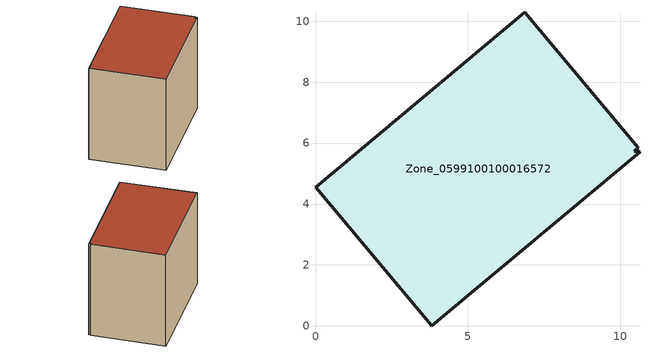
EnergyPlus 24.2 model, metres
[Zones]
Zone_0599100100016572
 floor ground (C_G): 10.6,5.84 10.47,5.73 10.65,5.71 3.82,0 0,4.55 6.86,10.3 z0.35
 wall outside (C_F): 0,4.55 3.82,0 10.65,5.71 10.47,5.73 10.6,5.84 6.86,10.3 0,4.55 z0.35:8.36
 roof outside (C_R): 10.47,5.73 10.6,5.84 6.86,10.3 0,4.55 3.82,0 10.65,5.71 z8.36
[BUILDING]
Pand.0599100100016572: North Axis=0; Terrain=City; Loads Convergence Tolerance Value=0.04; Temperature Convergence Tolerance Value=0.4; Solar Distribution=FullExterior; Maximum Number of Warmup Days=25; Minimum Number of Warmup Days=1
[Site:Location]
Rotterdam.The.Hague.AP_ZH_NLD Design_Conditions: Latitude=51.96; Longitude=4.45; Time Zone=1; Elevation=-4.5
[SITE:GROUNDTEMPERATURE:BUILDINGSURFACE]
18, 18, 18, 18, 18, 18, 18, 18, 18, 18, 18, 18
[MATERIAL] Thermal Absorptance=0.9; Solar Absorptance=0.7; Visible Absorptance=0.7
Name | Roughness | Thickness | Conductivity | Density | Specific Heat
G.TC.2015-2018 | MediumSmooth | 0.15 | 0.0428571 | 540 | 1210
F.TC.2015-2018 | Rough | 0.3 | 0.0666667 | 1920 | 840
R.TC.2015-2018 | MediumRough | 0.2 | 0.0333333 | 1500 | 1000
[CONSTRUCTION]
C_G: G.TC.2015-2018
C_F: F.TC.2015-2018
C_R: R.TC.2015-2018
[ZONE]
Zone_0599100100016572: Type=1; Multiplier=1; Ceiling Height=Autocalculate; Volume=Autocalculate; Floor Area=autocalculate; Part of Total Floor Area=Yes
[ZONEINFILTRATION:DESIGNFLOWRATE]
Infil_Zone_0599100100016572: Zone or ZoneList or Space or SpaceList=Zone_0599100100016572; Schedule=AlwaysOn; Design Flow Rate Calculation Method=Flow/Area; Flow Rate per Floor Area=0.0015; Constant Term Coefficient=1; Temperature Term Coefficient=0; Velocity Term Coefficient=0; Velocity Squared Term Coefficient=0
[HVACTEMPLATE:ZONE:IDEALLOADSAIRSYSTEM]
Zone_0599100100016572: Maximum Heating Supply Air Temperature=50; Minimum Cooling Supply Air Temperature=13; Maximum Heating Supply Air Humidity Ratio=0.0156; Minimum Cooling Supply Air Humidity Ratio=0.0077; Heating Limit=NoLimit; Cooling Limit=NoLimit; Dehumidification Control Type=ConstantSensibleHeatRatio; Cooling Sensible Heat Ratio=0.7; Dehumidification Setpoint=60; Humidification Control Type=None; Humidification Setpoint=30; Outdoor Air Method=None; Outdoor Air Flow Rate per Person=0.00944; Outdoor Air Flow Rate per Zone Floor Area=0; Outdoor Air Flow Rate per Zone=0; Demand Controlled Ventilation Type=None; Outdoor Air Economizer Type=NoEconomizer; Heat Recovery Type=None; Sensible Heat Recovery Effectiveness=0.7; Latent Heat Recovery Effectiveness=0.65
[ZONECONTROL:THERMOSTAT]
ThermostatControl_Zone_0599100100016572: Zone or ZoneList=Zone_0599100100016572; Control Type Schedule=DualSetpointControlType; Control 1=Thermostat_Zone_0599100100016572; Temperature Difference Between Cutout And Setpoint=0
[THERMOSTATSETPOINT:DUALSETPOINT]
Thermostat_Zone_0599100100016572: Heating Setpoint Temperature Schedule=HeatingSetpoint_Zone_0599100100016572; Cooling Setpoint Temperature Schedule=CoolingSetpoint_Zone_0599100100016572
[SCHEDULE:COMPACT]
HeatingSetpoint_Zone_0599100100016572: Through: 12/31, For: AllDays, Until: 24:00, 21
CoolingSetpoint_Zone_0599100100016572: Through: 12/31, For: AllDays, Until: 24:00, 24
DualSetpointControlType: Through: 12/31, For: AllDays, Until: 24:00, 4
AlwaysOn: Through: 12/31, For: AllDays, Until: 24:00, 1
